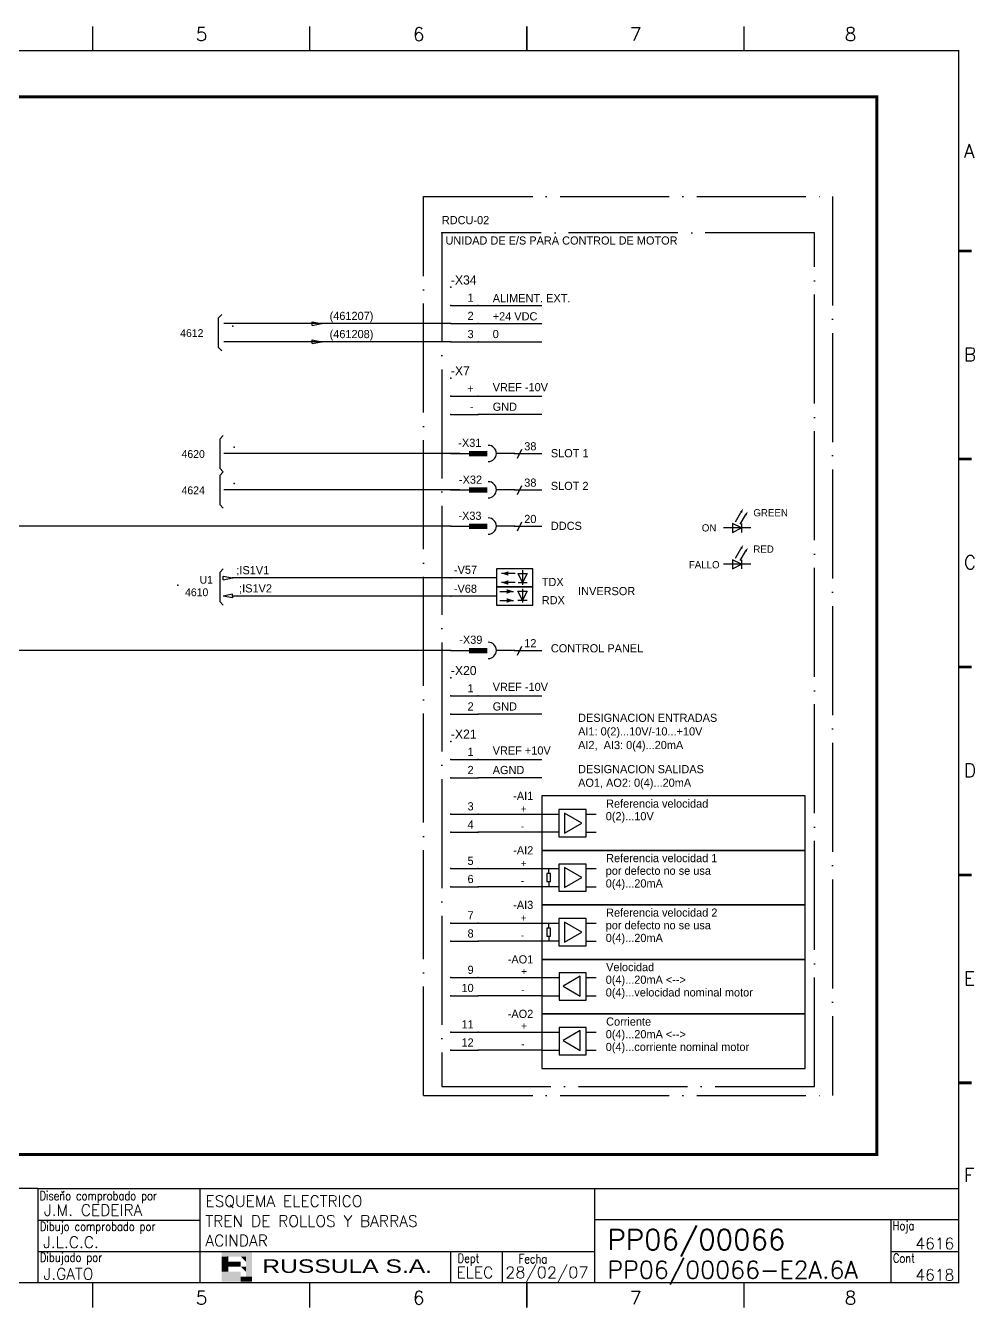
# Model space of a CAD drawing. Extents: x -252 to 234, y 71 to 424.
# Drawn here: x -26.9 to 234.1, y 71.1 to 424.2 of the extents above; entities that cross this region are included whole.
import ezdxf
from ezdxf.enums import TextEntityAlignment as Align

# ---------------------------------------------------------------- set-up
doc = ezdxf.new("R2010")
doc.units = 0
doc.header["$LTSCALE"] = 15
doc.header["$MEASUREMENT"] = 0
doc.header["$PDSIZE"] = 2
for name, pattern in [('DASHDOT', [1, 0.5, -0.25, 0, -0.25]), ('SOSED_FRAMECONT', [2, 1, 1]), ('SOSED_FRAMEDOT', [2.5, 2, -0.25, 0, -0.25]), ('SOSED_IO', [2, 1, 1])]:
    doc.linetypes.add(name, pattern=pattern)
for name, color, linetype in [('1', 7, 'Continuous'), ('10', 5, 'Continuous'), ('2', 7, 'Continuous'), ('8', 1, 'Continuous'), ('9', 6, 'Continuous'), ('DIBUJO', 7, 'Continuous'), ('SOSED_CIRCUIT', 7, 'Continuous'), ('SOSED_DECORATIVE', 4, 'Continuous')]:
    doc.layers.add(name, color=color, linetype=linetype)
doc.styles.add('HELVETICA', font='HELV.SHX')
doc.styles.add('LABEL', font='SIMPLEX', dxfattribs={"width": 0.8, "height": 4})
doc.styles.add('ROMANS', font='ROMANS.shx', dxfattribs={"width": 0.8, "oblique": 15})

# ---------------------------------------------------------------- blocks, each defined once
blk = doc.blocks.new('NOD')
at = {"color": 0, "linetype": 'ByBlock'}
blk.add_point((0, 0), dxfattribs=at)
at = {"color": 0, "linetype": 'ByBlock', "flags": 1}
blk.add_attdef('PINNR', (2, -2), '', height=1.8, dxfattribs=at)
blk = doc.blocks.new('3AFEKXIOTERM01A')
at = {"color": 0, "linetype": 'ByBlock'}
blk.add_line((0, 0), (7.5, 0), dxfattribs=at)
for p in [(0, 0), (7.5, 0)]:
    blk.add_blockref('NOD', p, dxfattribs=at)
blk.add_attdef('*A', text='', height=2.25, dxfattribs=at).set_placement((6.25, 1), align=Align.RIGHT)
blk = doc.blocks.new('3AFEC2NIOBOX01A')
at = {"color": 0, "linetype": 'ByBlock'}
for points in [[(0, -5), (0, -10), (72.5, -10), (72.5, 5)], [(72.5, 5), (0, 5), (0, 0)], [(0, 0), (0, -5)]]:
    blk.add_lwpolyline(points, dxfattribs=at)
for p in [(0, 0), (0, -5)]:
    blk.add_blockref('NOD', p, dxfattribs=at)
for tag, p in [('ID4', (-2.34, 13.63)), ('ID3', (-2.34, 10.38)), ('ID2', (-2.34, 7.13)), ('ID_ABS', (-2.34, 4.03)), ('ID1', (-2.34, 3.88)), ('1A', (4, 1)), ('2A', (4, -4))]:
    blk.add_attdef(tag, text='', height=2.25, dxfattribs=at).set_placement(p, align=Align.RIGHT)
for tag, p in [('ID_FREE', (17.71, 1.75)), ('DENOM1', (17.6, -1.72)), ('DENOM2', (17.6, -5.22)), ('DENOM3', (17.6, -8.72))]:
    blk.add_attdef(tag, p, '', height=2.25, dxfattribs=at)
for tag, p in [('REM1', (73.97, -4.05)), ('REM2', (74.05, -7.21))]:
    blk.add_attdef(tag, text='', height=2.25, dxfattribs=at).set_placement(p, align=Align.TOP_LEFT)
blk = doc.blocks.new('3AFEKXIOTERM02A')
at = {"color": 0, "linetype": 'ByBlock'}
blk.add_line((0, 0), (7.5, 0), dxfattribs=at)
for p in [(0, 0), (7.5, 0)]:
    blk.add_blockref('NOD', p, dxfattribs=at)
blk.add_attdef('ID_B', (-2.43, 6.92), '', height=2.25, dxfattribs=at)
blk.add_attdef('*A', text='', height=2.25, dxfattribs=at).set_placement((6.25, 1), align=Align.RIGHT)
blk.add_attdef('CREF', text='', height=2.25, dxfattribs=at).set_placement((-7.51, -2.09), align=Align.MIDDLE_RIGHT)
blk = doc.blocks.new('ANIV')
at = {"color": 0, "linetype": 'ByBlock'}
blk.add_point((0, 0), dxfattribs=at)
for tag, p in [('ID4', (0, 10.5)), ('ID3', (0, 7.25)), ('ID2', (0, 4)), ('ID1', (0, 0.75))]:
    blk.add_attdef(tag, p, '', height=2.5, dxfattribs=at)
for tag, p in [('REM1', (1, -1)), ('REM2', (1, -4.25))]:
    blk.add_attdef(tag, text='', height=2.25, dxfattribs=at).set_placement(p, align=Align.TOP_LEFT)
for tag, p in [('ARTDES1', (1, -7.5)), ('ARTDES2', (1, -10.61)), ('ARTDES3', (1, -13.91)), ('ARTDES4', (1, -17.07))]:
    blk.add_attdef(tag, text='', height=2.25).set_placement(p, align=Align.TOP_LEFT)
blk = doc.blocks.new('3AFECTXD01C')
at = {"layer": 'SOSED_DECORATIVE'}
for p, q in [((12.5, 0), (0, 0)), ((19.73, 2.14), (19.73, -1.61)), ((19.73, 1.85), (19.73, -1.9))]:
    blk.add_line(p, q, dxfattribs=at)
at = {"layer": 'SOSED_DECORATIVE', "linetype": 'SOSED_FRAMECONT'}
blk.add_lwpolyline([(12.5, -2.5), (22.5, -2.5), (22.5, 2.5), (12.5, 2.5)], close=True, dxfattribs=at)
at = {"layer": 'SOSED_DECORATIVE'}
for points in [[(17.69, 1.21), (13.94, 1.21)], [(18.48, 1.23), (20.98, 1.23)], [(18.48, 1.23), (20.98, 1.23)], [(20.98, 1.23), (19.73, -1.27), (18.48, 1.23)], [(20.98, 1.23), (19.73, -1.27), (18.48, 1.23)], [(17.69, -1.29), (13.94, -1.29)], [(18.48, -1.27), (20.98, -1.27)], [(18.48, -1.27), (20.98, -1.27)]]:
    blk.add_lwpolyline(points, dxfattribs=at)
for points in [[(13.94, 1.21), (15.81, 1.84), (15.81, 0.59)], [(13.94, -1.29), (15.81, -0.66), (15.81, -1.91)]]:
    blk.add_solid(points, dxfattribs=at)
at = {"color": 0, "linetype": 'ByBlock'}
blk.add_blockref('NOD', (0, 0), dxfattribs=at)
for tag, p in [('1A', (0.83, 1.11)), ('ID1', (24.1, -0.75))]:
    blk.add_attdef(tag, p, '', height=2.25, dxfattribs=at)
blk = doc.blocks.new('3AFECRXD01C')
at = {"layer": 'SOSED_DECORATIVE'}
for p, q in [((12.5, 0), (0, 0)), ((19.69, 1.99), (19.69, -1.76)), ((19.69, 1.99), (19.69, -1.76))]:
    blk.add_line(p, q, dxfattribs=at)
at = {"layer": 'SOSED_DECORATIVE', "linetype": 'SOSED_FRAMECONT'}
blk.add_lwpolyline([(12.5, -2.5), (22.5, -2.5), (22.5, 2.5), (12.5, 2.5)], close=True, dxfattribs=at)
at = {"layer": 'SOSED_DECORATIVE'}
for points in [[(13.47, 1.29), (17.22, 1.29)], [(20.94, 1.36), (19.69, -1.14), (18.44, 1.36)], [(20.94, 1.36), (19.69, -1.14), (18.44, 1.36)], [(18.44, 1.36), (20.94, 1.36)], [(18.44, 1.36), (20.94, 1.36)], [(13.47, -1.21), (17.22, -1.21)], [(18.44, -1.14), (20.94, -1.14)], [(18.44, -1.14), (20.94, -1.14)]]:
    blk.add_lwpolyline(points, dxfattribs=at)
for points in [[(17.22, 1.29), (15.34, 0.66), (15.34, 1.91)], [(17.22, 1.29), (15.34, 0.66), (15.34, 1.91)], [(17.22, -1.21), (15.34, -1.84), (15.34, -0.59)], [(17.22, -1.21), (15.34, -1.84), (15.34, -0.59)]]:
    blk.add_solid(points, dxfattribs=at)
at = {"color": 0, "linetype": 'ByBlock'}
blk.add_blockref('NOD', (0, 0), dxfattribs=at)
for tag, p in [('1A', (0.8, 0.9)), ('ID1', (24.03, -0.75))]:
    blk.add_attdef(tag, p, '', height=2.25, dxfattribs=at)
blk = doc.blocks.new('3AFECXX03030501D')
at = {"color": 0, "linetype": 'ByBlock'}
for p, q in [((-17.5, 0), (-12.5, 0)), ((0, 0), (-5, 0))]:
    blk.add_line(p, q, dxfattribs=at)
at = {"color": 0, "linetype": 'ByBlock', "const_width": 1.5}
blk.add_lwpolyline([(-12.5, 0), (-12.5, 0), (-7.5, 0)], dxfattribs=at)
blk.add_arc((-7.24, 0.05), 2.24, 270, 90)
at = {"color": 0, "linetype": 'ByBlock'}
for p in [(-17.5, 0), (0, 0)]:
    blk.add_blockref('NOD', p, dxfattribs=at)
for tag, p in [('ID4', (-9.5, 13.75)), ('ID3', (-9.5, 10.5)), ('ID2', (-9.5, 7.25)), ('ID1', (-9.5, 4))]:
    blk.add_attdef(tag, text='', height=2.25, dxfattribs=at).set_placement(p, align=Align.CENTER)
blk.add_attdef('*A', text='', height=2.25, dxfattribs=at).set_placement((-1, 1), align=Align.RIGHT)
blk = doc.blocks.new('ASIGSNKL')
at = {"color": 0, "linetype": 'ByBlock'}
for p, q in [((-2.5, -0.5), (-2.5, 0.5)), ((-2.5, 0.5), (0, 0)), ((-2.5, -0.5), (0, 0))]:
    blk.add_line(p, q, dxfattribs=at)
blk.add_blockref('NOD', (0, 0), dxfattribs=at)
blk.add_attdef('CREF', text='', height=2.25, dxfattribs=at).set_placement((-3.5, 0), align=Align.MIDDLE_RIGHT)
blk.add_attdef('ID1', (0, 1), '', height=2.25, dxfattribs=at)
for tag, p in [('REM1', (-3.5, -2.5)), ('REM2', (-3.5, -5.75))]:
    blk.add_attdef(tag, text='', height=2.25, dxfattribs=at).set_placement(p, align=Align.TOP_RIGHT)
blk = doc.blocks.new('$PP313')
at = {"layer": '2'}
blk.add_blockref('NOD', (0, 0), dxfattribs=at)
at = {"layer": '8'}
blk.add_attdef('1A', (1, -3.325), '', height=2.15, dxfattribs=at)
at = {"layer": '9'}
blk.add_attdef('ID', (1, 1), '', height=2.15, dxfattribs=at)
blk = doc.blocks.new('ASIGSRCR')
at = {"color": 0, "linetype": 'ByBlock'}
for p, q in [((0, 0), (0, 0.5)), ((0, 0.5), (2.5, 0)), ((0, 0), (0, -0.5)), ((0, -0.5), (2.5, 0))]:
    blk.add_line(p, q, dxfattribs=at)
at = {"color": 0, "linetype": 'ByBlock', "xscale": -1}
blk.add_blockref('NOD', (0, 0), dxfattribs=at)
at = {"color": 0, "linetype": 'ByBlock'}
blk.add_attdef('ID1', text='', height=2.25, dxfattribs=at).set_placement((0, 1), align=Align.RIGHT)
blk.add_attdef('CREF', text='', height=2.25, dxfattribs=at).set_placement((3.5, 0), align=Align.MIDDLE_LEFT)
for tag, p in [('REM1', (3.5, -2.5)), ('REM2', (3.5, -5.75))]:
    blk.add_attdef(tag, text='', height=2.25, dxfattribs=at).set_placement(p, align=Align.TOP_LEFT)
blk = doc.blocks.new('asigsnkr')
at = {"color": 0, "linetype": 'ByBlock'}
for p, q in [((2.5, 0.5), (0, 0)), ((2.5, -0.5), (0, 0)), ((2.5, -0.5), (2.5, 0.5))]:
    blk.add_line(p, q, dxfattribs=at)
at = {"color": 0, "linetype": 'ByBlock', "xscale": -1}
blk.add_blockref('NOD', (0, 0), dxfattribs=at)
at = {"color": 0, "linetype": 'ByBlock'}
blk.add_attdef('ID1', text='', height=2.25, dxfattribs=at).set_placement((0, 1), align=Align.RIGHT)
blk.add_attdef('CREF', text='', height=2.25, dxfattribs=at).set_placement((3.5, 0), align=Align.MIDDLE_LEFT)
for tag, p in [('REM1', (3.5, -2.5)), ('REM2', (3.5, -5.75))]:
    blk.add_attdef(tag, text='', height=2.25, dxfattribs=at).set_placement(p, align=Align.TOP_LEFT)
blk = doc.blocks.new('newcajec')
at = {"layer": '1'}
for p, q in [((179.4, 20.85), (0.13, 20.85)), ((184.64, 20.18), (184.81, 20.01)), ((184.81, 20.01), (185.18, 20.25)), ((215.2, 20.8), (215.2, 0)), ((179.4, 13.87), (215.2, 13.87)), ((368, 14.06), (368, 0)), ((179.4, 6.93), (267.63, 6.93)), ((267.63, 6.93), (302.5, 6.93)), ((270.63, 6.91), (270.63, 0)), ((282.07, 6.93), (282.07, 0)), ((368, 6.93), (383, 6.93))]:
    blk.add_line(p, q, dxfattribs=at)
for points in [[(191.5, 272.5, 0.3, 0.3, 0), (191.5, 277.91, 0.3, 0.3, 0)], [(239.5, 272.5, 0.3, 0.3, 0), (239.5, 277.91, 0.3, 0.3, 0)], [(287.5, 272.5, 0.3, 0.3, 0), (287.5, 277.91, 0.3, 0.3, 0)], [(335.5, 272.5, 0.3, 0.3, 0), (335.5, 277.91, 0.3, 0.3, 0)], [(383.01, 228.23, 0.6, 0.6, 0), (385.82, 228.23, 0.6, 0.6, 0)], [(383.01, 182.23, 0.6, 0.6, 0), (385.82, 182.23, 0.6, 0.6, 0)], [(383.01, 136.23, 0.6, 0.6, 0), (385.82, 136.23, 0.6, 0.6, 0)], [(383.01, 90.23, 0.6, 0.6, 0), (385.82, 90.23, 0.6, 0.6, 0)], [(383.01, 44.23, 0.6, 0.6, 0), (385.82, 44.23, 0.6, 0.6, 0)], [(383, 20.8, 0.3, 0.3, 0), (179.4, 20.8, 0.3, 0.3, 0), (179.4, 0, 0.3, 0.3, 0)], [(302.5, 20.8, 0.3, 0.3, 0), (302.5, 0, 0.3, 0.3, 0)], [(302.5, 14, 0.3, 0.3, 0), (383, 14, 0.3, 0.3, 0)], [(191.5, -5.5, 0.3, 0.3, 0), (191.5, -0.09, 0.3, 0.3, 0)], [(239.5, -5.5, 0.3, 0.3, 0), (239.5, -0.09, 0.3, 0.3, 0)], [(287.5, -5.5, 0.3, 0.3, 0), (287.5, -0.09, 0.3, 0.3, 0)], [(335.5, -5.5, 0.3, 0.3, 0), (335.5, -0.09, 0.3, 0.3, 0)]]:
    blk.add_lwpolyline(points, format="xyseb", dxfattribs=at)
at = {"layer": '1', "const_width": 0.3}
blk.add_lwpolyline([(0, 0), (0, 272.5), (383, 272.5), (383, 0)], close=True, dxfattribs=at)
at = {"layer": '2', "color": 14}
for p, q in [((221.42, 4.69), (221.42, 5.81)), ((221.42, 2.47), (221.42, 3.58))]:
    blk.add_line(p, q, dxfattribs=at)
for points in [[(220.05, 5.81), (220.05, 6.92), (226.74, 5.81), (226.74, 6.92)], [(221.42, 2.47), (220.05, 2.47), (221.42, 5.81), (220.05, 5.81)], [(224.25, 5.81), (225.37, 5.81), (225.37, 4.69)], [(225.37, 5.81), (226.74, 5.81), (225.37, 1.35), (226.74, 1.35)], [(221.42, 4.69), (224.25, 4.69), (221.42, 3.58), (224.25, 3.58)], [(224.25, 3.58), (225.37, 3.58), (225.37, 2.47)], [(224.25, 0.24), (224.25, 2.47), (220.05, 0.24), (220.05, 2.47)], [(226.74, 1.35), (226.74, 0.24), (224.25, 1.35), (224.25, 0.24)]]:
    blk.add_solid(points, dxfattribs=at)
at = {"layer": '1', "style": 'ROMANS'}
for s, p in [('5', (214.29, 274.68)), ('6', (262.29, 274.68)), ('7', (310.29, 274.68)), ('8', (357.79, 274.68)), ('A', (384.13, 248.84)), ('B', (384.13, 203.84)), ('C', (384.13, 157.84)), ('D', (384.13, 111.84)), ('E', (384.13, 65.84)), ('F', (384.13, 22.34)), ('5', (214.29, -4.82)), ('6', (262.29, -4.82)), ('7', (310.29, -4.82)), ('8', (357.79, -4.82))]:
    blk.add_text(s, height=3, dxfattribs=at).set_placement(p)
at = {"layer": '1', "style": 'LABEL', "width": 0.8}
for s, p in [('Diseno comprobado por', (179.73, 18.27)), ('Dibujo comprobado por', (179.81, 11.47)), ('Hoja', (368.38, 11.66)), ('Dibujado por', (179.83, 4.64)), ('Fecha', (285.71, 4.3)), ('Cont', (368.43, 4.46))]:
    blk.add_text(s, height=2, dxfattribs=at).set_placement(p)
blk.add_text('Dept', height=2, dxfattribs=at).set_placement((274.61, 4.44), align=Align.CENTER)
at = {"layer": '10', "style": 'ROMANS'}
for tag, p in [('REV41', (3.5, 18.74)), ('REV43', (77.7, 18.74)), ('REV31', (3.5, 14.58)), ('REV33', (77.7, 14.58)), ('REV21', (3.5, 10.42)), ('REV23', (77.7, 10.42)), ('REV11', (3.5, 6.27)), ('REV13', (77.7, 6.27))]:
    blk.add_attdef(tag, text='', height=2.5, dxfattribs=at).set_placement(p, align=Align.MIDDLE)
for tag, p, height in [('REV42', (8, 17.49), 2.5), ('SHEETNAME1', (100.5, 15.83), 2.5), ('DESIGNCHECK', (180.74, 14.83), 2.5), ('DOCUMENTTYPE', (216.43, 16.8), 2.5), ('NOTA', (305.32, 15.8), 3), ('REV32', (8, 13.33), 2.5), ('OBJECT', (216.43, 12.4), 2.5), ('REV22', (8, 9.17), 2.5), ('SHEETNAME2', (100.5, 11.67), 2.5), ('ORDER', (305.32, 7.3), 4.5), ('SHEETNAME3', (100.5, 7.51), 2.5), ('DRAWINGCHECK', (180.53, 7.71), 2.5), ('CUSTOMER', (216.43, 8.08), 2.5), ('REV12', (8, 5.01), 2.5), ('SHEETNAME4', (100.5, 3.35), 2.5), ('USER', (180.63, 0.71), 2.5), ('DEPARTMENT', (271.93, 1.05), 2.5), ('DOCUMENT_ID', (305.32, 0.93), 4.4)]:
    blk.add_attdef(tag, p, '', height=height, dxfattribs=at)
for tag, width, p, p2 in [('REV44', 1.221199, (84.53, 17.49), (98.48, 17.49)), ('REV34', 1.221199, (84.53, 13.33), (98.48, 13.33)), ('REV24', 1.221199, (84.53, 9.17), (98.48, 9.17)), ('REV14', 1.221199, (84.53, 5.01), (98.48, 5.01)), ('CREATED2', 7.039915, (282.71, 1.05), (301.14, 1.05))]:
    blk.add_attdef(tag, text='', height=2.5, dxfattribs=dict(at, width=width)).set_placement(p, p2, align=Align.FIT)
for tag, p in [('SHEET', (382, 7.43)), ('NEXTSHEET', (382, 0.5))]:
    blk.add_attdef(tag, text='', height=2.5, dxfattribs=at).set_placement(p, align=Align.RIGHT)
at = {"layer": 'DIBUJO', "color": 14, "style": 'HELVETICA', "width": 1.3}
blk.add_text('RUSSULA S.A.', height=3, dxfattribs=at).set_placement((229, 2.19))

msp = doc.modelspace()

# ---------------------------------------------------------------- linework, layer by layer
for p, q in [((92.6, 306.4), (27.6, 306.41)), ((92.6, 296.4), (27.6, 296.41))]:
    msp.add_line(p, q)
at = {"layer": '2', "color": 3, "linetype": 'DASHDOT', "const_width": 0.8}
msp.add_lwpolyline([(-0.44, 113.52), (207.33, 113.52), (207.33, 404.61), (-224.27, 404.61), (-224.27, 244.14), (-224.27, 113.52)], close=True, dxfattribs=at)
at = {"layer": 'SOSED_CIRCUIT', "linetype": 'SOSED_FRAMEDOT'}
msp.add_lwpolyline([(87.6, 367.2), (87.6, 132.2), (190.1, 132.2), (190.1, 367.2)], close=True, dxfattribs=at)
at = {"layer": 'SOSED_CIRCUIT', "linetype": 'Continuous'}
for points in [[(81.15, 342.2), (27.6, 342.2)], [(90.1, 342.2), (81.15, 342.2)], [(88.65, 337.2), (27.6, 337.2)], [(90.1, 337.2), (88.65, 337.2)]]:
    msp.add_lwpolyline(points, dxfattribs=at)
at = {"layer": 'SOSED_CIRCUIT', "color": 3, "linetype": 'SOSED_IO'}
for points in [[(97.6, 207.2), (115.1, 207.2)], [(115.1, 202.2), (97.6, 202.2)], [(97.6, 192.2), (115.1, 192.2)], [(115.1, 187.2), (97.6, 187.2)], [(97.6, 177.2), (115.1, 177.2)], [(115.1, 172.2), (97.6, 172.2)], [(97.6, 162.2), (115.1, 162.2)], [(115.1, 157.2), (97.6, 157.2)], [(97.6, 147.2), (115.1, 147.2)], [(115.1, 142.2), (97.6, 142.2)]]:
    msp.add_lwpolyline(points, dxfattribs=at)
at = {"layer": 'SOSED_DECORATIVE', "linetype": 'SOSED_FRAMEDOT'}
for p, q in [((82.6, 129.7), (82.6, 377.2)), ((82.6, 377.2), (195.1, 377.2)), ((82.6, 377.2), (195.1, 377.2)), ((195.1, 377.2), (195.1, 129.7)), ((82.6, 129.7), (195.1, 129.7)), ((82.6, 129.7), (195.1, 129.7))]:
    msp.add_line(p, q, dxfattribs=at)
at = {"layer": 'SOSED_DECORATIVE'}
for p, q in [((108.38, 305.15), (109.63, 307.65)), ((108.38, 295.15), (109.63, 297.65)), ((90.1, 286.4), (-30.11, 286.4)), ((108.38, 285.15), (109.63, 287.65)), ((90.1, 252.2), (-30.11, 252.2)), ((108.38, 250.95), (109.63, 253.45))]:
    msp.add_line(p, q, dxfattribs=at)
at = {"layer": 'SOSED_DECORATIVE', "linetype": 'ByBlock'}
for p, q in [((127.32, 208.45), (119.82, 208.45)), ((119.82, 208.45), (119.82, 200.95)), ((127.32, 200.95), (127.32, 208.45)), ((126.11, 204.7), (121.35, 207.45)), ((121.35, 207.45), (121.35, 201.95)), ((127.32, 207.2), (130.1, 207.2)), ((121.35, 201.95), (126.11, 204.7)), ((127.32, 202.2), (130.1, 202.2)), ((119.82, 200.95), (127.32, 200.95)), ((116.47, 190.82), (116.47, 188.6)), ((117.53, 190.82), (116.47, 190.82)), ((117, 190.82), (117, 192.2)), ((117.53, 188.6), (117.53, 190.82)), ((127.32, 193.45), (119.82, 193.45)), ((119.82, 193.45), (119.82, 185.95)), ((121.35, 192.45), (121.35, 186.95)), ((126.11, 189.7), (121.35, 192.45)), ((127.32, 185.95), (127.32, 193.45)), ((127.32, 192.2), (130.1, 192.2)), ((116.47, 188.6), (117.53, 188.6)), ((117, 188.6), (117, 187.2)), ((121.35, 186.95), (126.11, 189.7)), ((127.32, 187.2), (130.1, 187.2)), ((119.82, 185.95), (127.32, 185.95)), ((117, 175.82), (117, 177.2)), ((119.82, 178.45), (119.82, 170.95)), ((127.32, 178.45), (119.82, 178.45)), ((126.11, 174.7), (121.35, 177.45)), ((121.35, 177.45), (121.35, 171.95)), ((127.32, 170.95), (127.32, 178.45)), ((127.32, 177.2), (130.1, 177.2)), ((116.47, 175.82), (116.47, 173.6)), ((117.53, 175.82), (116.47, 175.82)), ((116.47, 173.6), (117.53, 173.6)), ((117, 173.6), (117, 172.2)), ((117.53, 173.6), (117.53, 175.82)), ((121.35, 171.95), (126.11, 174.7)), ((119.82, 170.95), (127.32, 170.95)), ((127.32, 172.2), (130.1, 172.2)), ((127.35, 162.2), (130.1, 162.2)), ((127.35, 157.2), (130.1, 157.2)), ((127.35, 147.2), (130.1, 147.2)), ((127.35, 142.2), (130.1, 142.2))]:
    msp.add_line(p, q, dxfattribs=at)
at = {"layer": 'SOSED_DECORATIVE'}
for points in [[(97.6, 347.2), (115.1, 347.2)], [(27.09, 344.7), (26.09, 343.7), (26.09, 335.7), (27.09, 334.7)], [(97.6, 342.2), (115.1, 342.2)], [(97.6, 337.2), (115.1, 337.2)], [(97.6, 322.2), (115.1, 322.2)], [(115.1, 317.2), (97.6, 317.2)], [(27.47, 311.42), (26.47, 310.42), (26.47, 302.42), (27.47, 301.42)], [(107.6, 306.4), (115.1, 306.4)], [(27.47, 301.42), (26.47, 300.42), (26.47, 292.42), (27.47, 291.42)], [(107.6, 296.4), (115.1, 296.4)], [(107.6, 286.4), (115.1, 286.4)], [(27.47, 274.7), (26.47, 273.7), (26.47, 265.7), (27.47, 264.7)], [(90.1, 272.2), (29.97, 272.2)], [(90.1, 267.2), (29.97, 267.2)], [(107.6, 252.2), (115.1, 252.2)], [(97.6, 239.7), (115.1, 239.7)], [(115.1, 234.7), (97.6, 234.7)], [(97.6, 222.2), (115.1, 222.2)], [(115.1, 217.2), (97.6, 217.2)], [(115.1, 207.2), (119.82, 207.2)], [(119.82, 202.2), (115.1, 202.2)], [(115.1, 192.2), (119.82, 192.2)], [(119.82, 187.2), (115.1, 187.2)], [(115.1, 177.2), (119.82, 177.2)], [(119.82, 172.2), (115.1, 172.2)], [(115.1, 162.2), (119.85, 162.2)], [(115.1, 157.2), (119.85, 157.2)], [(115.1, 147.2), (119.85, 147.2)], [(115.1, 142.2), (119.85, 142.2)]]:
    msp.add_lwpolyline(points, dxfattribs=at)
at = {"layer": 'SOSED_DECORATIVE', "color": 4, "linetype": 'ByBlock'}
for points in [[(168.42, 287.61), (169.9, 290.18)], [(167.6, 284.7), (170.1, 285.95), (167.6, 287.2)], [(167.6, 287.2), (167.6, 284.7)], [(169.72, 286.97), (171.15, 289.45)], [(170.1, 287.2), (170.1, 284.7)], [(172.6, 285.95), (165.1, 285.95)], [(168.42, 277.61), (169.9, 280.18)], [(169.72, 276.97), (171.15, 279.45)], [(172.6, 275.95), (165.1, 275.95)], [(167.6, 274.7), (170.1, 275.95), (167.6, 277.2)], [(167.6, 277.2), (167.6, 274.7)], [(170.1, 277.2), (170.1, 274.7)]]:
    msp.add_lwpolyline(points, dxfattribs=at)
at = {"layer": 'SOSED_DECORATIVE', "linetype": 'ByBlock'}
for points in [[(127.35, 155.95), (127.35, 163.45), (119.85, 163.45), (119.85, 155.95)], [(127.35, 140.95), (127.35, 148.45), (119.85, 148.45), (119.85, 140.95)]]:
    msp.add_lwpolyline(points, close=True, dxfattribs=at)
for points in [[(125.71, 162.6), (120.95, 159.85), (125.71, 157.1), (125.71, 157.35)], [(125.71, 157.35), (125.71, 162.6)], [(125.71, 147.6), (120.95, 144.85), (125.71, 142.1), (125.71, 142.35)], [(125.71, 142.35), (125.71, 147.6)]]:
    msp.add_lwpolyline(points, dxfattribs=at)
at = {"layer": 'SOSED_DECORATIVE', "color": 4, "linetype": 'ByBlock'}
for points in [[(170.55, 291.29), (170.2, 290.05), (169.66, 290.36)], [(171.81, 290.56), (171.45, 289.32), (170.91, 289.64)], [(170.55, 281.29), (170.2, 280.05), (169.66, 280.36)], [(171.81, 280.56), (171.45, 279.32), (170.91, 279.64)]]:
    msp.add_solid(points, dxfattribs=at)

# ---------------------------------------------------------------- block references
at = {"layer": '2', "color": 7}
ref = msp.add_blockref('newcajec', (-246.79, 78.17), dxfattribs=dict(at, xscale=1.244462108024379, yscale=1.244462108024395, zscale=1.244462108024379))
ref.add_attrib('USER', 'J.GATO', (-22, 79.05), dxfattribs={"layer": '10', "height": 3.111, "style": 'ROMANS'})
ref.add_attrib('DRAWINGCHECK', 'J.L.C.C.', (-22.12, 87.77), dxfattribs={"layer": '10', "height": 3.111, "style": 'ROMANS'})
ref.add_attrib('DESIGNCHECK', 'J.M. CEDEIRA', (-21.87, 96.63), dxfattribs={"layer": '10', "height": 3.1112, "style": 'ROMANS'})
ref.add_attrib('DOCUMENT_ID', 'PP06/00066-E2A.6A', (133.18, 79.34), dxfattribs={"layer": '10', "height": 4.8, "style": 'ROMANS'})
ref.add_attrib('ORDER', 'PP06/00066', (133.18, 87.26), dxfattribs={"layer": '10', "height": 5.6, "style": 'ROMANS'})
ref.add_attrib('CUSTOMER', 'ACINDAR', (22.55, 88.23), dxfattribs={"layer": '10', "height": 3.111, "style": 'ROMANS'})
ref.add_attrib('OBJECT', 'TREN DE ROLLOS Y BARRAS', (22.55, 93.61), dxfattribs={"layer": '10', "height": 3.1112, "style": 'ROMANS'})
ref.add_attrib('DOCUMENTTYPE', 'ESQUEMA ELECTRICO', (22.55, 99.08), dxfattribs={"layer": '10', "height": 3.1112, "style": 'ROMANS'})
ref.add_attrib('CREATED2', '28/02/07', dxfattribs={"layer": '10', "height": 3.111, "style": 'ROMANS', "width": 0.961976}).set_placement((105.03, 79.47), (127.97, 79.47), align=Align.FIT)
ref.add_attrib('DEPARTMENT', 'ELEC', (91.62, 79.47), dxfattribs={"layer": '10', "height": 3.111, "style": 'ROMANS'})
ref.add_attrib('NEXTSHEET', '4618', dxfattribs={"layer": '10', "height": 3.111, "style": 'ROMANS'}).set_placement((228.6, 78.79), align=Align.RIGHT)
ref.add_attrib('SHEET', '4616', dxfattribs={"layer": '10', "height": 3.111, "style": 'ROMANS'}).set_placement((228.6, 87.42), align=Align.RIGHT)
at = {"layer": '2'}
ref = msp.add_blockref('$PP313', (30.09, 341.5), dxfattribs=dict(at, rotation=90))
ref.add_attrib('1A', '4612', (15.6, 338.51), dxfattribs={"layer": '8', "height": 2.15})
ref = msp.add_blockref('$PP313', (30.48, 308.22), dxfattribs=dict(at, rotation=90))
ref.add_attrib('1A', '4620', (15.99, 305.23), dxfattribs={"layer": '8', "height": 2.15})
ref = msp.add_blockref('$PP313', (30.48, 298.22), dxfattribs=dict(at, rotation=90))
ref.add_attrib('1A', '4624', (15.99, 295.23), dxfattribs={"layer": '8', "height": 2.15})
ref = msp.add_blockref('$PP313', (14.95, 270.16), dxfattribs=dict(at, xscale=-1, rotation=270))
ref.add_attrib('ID', 'U1', (20.95, 270.62), dxfattribs={"layer": '9', "height": 2.15})
ref.add_attrib('1A', '4610', (16.95, 267.17), dxfattribs={"layer": '8', "height": 2.15})
at = {"layer": 'SOSED_CIRCUIT', "linetype": 'SOSED_FRAMEDOT'}
msp.add_blockref('ANIV', (87.6, 367.2), dxfattribs=at).add_auto_attribs({'REM1': 'UNIDAD DE E/S PARA CONTROL DE MOTOR'})
at = {"layer": 'SOSED_CIRCUIT', "linetype": 'SOSED_FRAMECONT'}
ref = msp.add_blockref('ANIV', (90.1, 352.2), dxfattribs=at)
ref.add_attrib('ID1', '-X34', (90.1, 352.95), dxfattribs={"color": 0, "linetype": 'ByBlock', "height": 2.5})
at = {"layer": 'SOSED_CIRCUIT'}
for name, p, values in [('3AFEKXIOTERM01A', (90.1, 347.2), {'*A': '1'}), ('3AFEKXIOTERM01A', (90.1, 342.2), {'*A': '2'}), ('3AFEKXIOTERM01A', (90.1, 337.2), {'*A': '3'}), ('3AFEKXIOTERM01A', (90.1, 322.2), {'*A': '+'}), ('3AFEKXIOTERM01A', (90.1, 317.2), {'*A': '-'}), ('3AFEKXIOTERM01A', (90.1, 239.7), {'*A': '1'}), ('3AFEKXIOTERM01A', (90.1, 234.7), {'*A': '2'}), ('3AFEKXIOTERM01A', (90.1, 222.2), {'*A': '1'}), ('3AFEKXIOTERM01A', (90.1, 217.2), {'*A': '2'}), ('3AFEC2NIOBOX01A', (115.1, 207.2), {'ID1': '-AI1', 'ID_FREE': 'Referencia velocidad', 'DENOM1': '0(2)...10V'}), ('3AFEKXIOTERM01A', (90.1, 207.2), {'*A': '3'}), ('3AFEKXIOTERM02A', (90.1, 202.2), {'*A': '4'}), ('3AFEC2NIOBOX01A', (115.1, 192.2), {'ID1': '-AI2', 'ID_FREE': 'Referencia velocidad 1', 'DENOM2': '0(4)...20mA', 'DENOM1': 'por defecto no se usa'}), ('3AFEKXIOTERM01A', (90.1, 192.2), {'*A': '5'}), ('3AFEKXIOTERM02A', (90.1, 187.2), {'*A': '6'}), ('3AFEKXIOTERM01A', (90.1, 177.2), {'*A': '7'}), ('3AFEC2NIOBOX01A', (115.1, 177.2), {'ID1': '-AI3', 'ID_FREE': 'Referencia velocidad 2', 'DENOM2': '0(4)...20mA', 'DENOM1': 'por defecto no se usa'}), ('3AFEKXIOTERM02A', (90.1, 172.2), {'*A': '8'}), ('3AFEC2NIOBOX01A', (115.1, 162.2), {'ID1': '-AO1', 'ID_FREE': 'Velocidad', 'DENOM2': '0(4)...velocidad nominal motor', 'DENOM1': '0(4)...20mA <-->'}), ('3AFEKXIOTERM01A', (90.1, 162.2), {'*A': '9'}), ('3AFEKXIOTERM02A', (90.1, 157.2), {'*A': '10'}), ('3AFEC2NIOBOX01A', (115.1, 147.2), {'ID1': '-AO2', 'ID_FREE': 'Corriente', 'DENOM2': '0(4)...corriente nominal motor', 'DENOM1': '0(4)...20mA <-->'}), ('3AFEKXIOTERM01A', (90.1, 147.2), {'*A': '11'}), ('3AFEKXIOTERM02A', (90.1, 142.2), {'*A': '12'})]:
    msp.add_blockref(name, p, dxfattribs=at).add_auto_attribs(values)
ref = msp.add_blockref('ASIGSNKL', (54.45, 342.2), dxfattribs=at)
ref.add_attrib('ID1', '(461207)', (56.72, 343.2), dxfattribs={"layer": '0', "color": 6, "linetype": 'ByBlock', "height": 2.25})
ref = msp.add_blockref('ASIGSNKL', (54.45, 337.2), dxfattribs=at)
ref.add_attrib('ID1', '(461208)', (56.72, 338.2), dxfattribs={"layer": '0', "color": 6, "linetype": 'ByBlock', "height": 2.25})
at = {"layer": 'SOSED_CIRCUIT', "linetype": 'SOSED_FRAMECONT'}
ref = msp.add_blockref('ANIV', (90.1, 327.2), dxfattribs=at)
ref.add_attrib('ID1', '-X7', (90.1, 327.95), dxfattribs={"color": 0, "linetype": 'ByBlock', "height": 2.5})
at = {"layer": 'SOSED_CIRCUIT'}
ref = msp.add_blockref('3AFECXX03030501D', (107.6, 306.4), dxfattribs=at)
ref.add_attrib('ID1', '-X31', dxfattribs={"layer": '0', "color": 0, "linetype": 'ByBlock', "height": 2.25}).set_placement((95.31, 308.26), align=Align.CENTER)
ref = msp.add_blockref('3AFECXX03030501D', (107.6, 296.4), dxfattribs=at)
ref.add_attrib('ID1', '-X32', dxfattribs={"layer": '0', "color": 0, "linetype": 'ByBlock', "height": 2.25}).set_placement((95.49, 298.12), align=Align.CENTER)
ref = msp.add_blockref('3AFECXX03030501D', (107.6, 286.4), dxfattribs=at)
ref.add_attrib('ID1', '-X33', dxfattribs={"layer": '0', "color": 0, "linetype": 'ByBlock', "height": 2.25}).set_placement((95.34, 288.18), align=Align.CENTER)
ref = msp.add_blockref('asigsnkr', (29.97, 272.2), dxfattribs=dict(at, xscale=-1))
ref.add_attrib('ID1', ';IS1V1', dxfattribs={"layer": '0', "color": 0, "linetype": 'ByBlock', "height": 2.25}).set_placement((40.1, 273.2), align=Align.RIGHT)
ref = msp.add_blockref('3AFECTXD01C', (90.1, 272.2), dxfattribs=at)
ref.add_attrib('1A', '-V57', (90.94, 273.31), dxfattribs={"layer": '0', "color": 0, "linetype": 'ByBlock', "height": 2.25})
ref = msp.add_blockref('ASIGSRCR', (29.97, 267.2), dxfattribs=dict(at, xscale=-1))
ref.add_attrib('ID1', ';IS1V2', dxfattribs={"layer": '0', "color": 0, "linetype": 'ByBlock', "height": 2.25}).set_placement((40.85, 268.2), align=Align.RIGHT)
ref = msp.add_blockref('3AFECRXD01C', (90.1, 267.2), dxfattribs=at)
ref.add_attrib('1A', '-V68', (90.91, 268.1), dxfattribs={"layer": '0', "color": 0, "linetype": 'ByBlock', "height": 2.25})
ref = msp.add_blockref('3AFECXX03030501D', (107.6, 252.2), dxfattribs=at)
ref.add_attrib('ID1', '-X39', dxfattribs={"layer": '0', "color": 0, "linetype": 'ByBlock', "height": 2.25}).set_placement((95.58, 254.06), align=Align.CENTER)
at = {"layer": 'SOSED_CIRCUIT', "linetype": 'SOSED_FRAMECONT'}
ref = msp.add_blockref('ANIV', (90.1, 244.7), dxfattribs=at)
ref.add_attrib('ID1', '-X20', (90.1, 245.45), dxfattribs={"color": 0, "linetype": 'ByBlock', "height": 2.5})
ref = msp.add_blockref('ANIV', (90.1, 227.2), dxfattribs=at)
ref.add_attrib('ID1', '-X21', (90.1, 227.95), dxfattribs={"color": 0, "linetype": 'ByBlock', "height": 2.5})

# ---------------------------------------------------------------- texts
at = {"layer": 'SOSED_CIRCUIT', "color": 4, "linetype": 'ByBlock'}
for s, height, p in [('ALIMENT. EXT.', 2.25, (101.6, 349.2)), ('+24 VDC', 2.25, (101.6, 344.2)), ('VREF -10V', 2.25, (101.6, 324.7)), ('GREEN', 2, (173.32, 290.14)), ('RED', 2, (173.31, 280.14)), ('VREF -10V', 2.25, (101.6, 242.2)), ('DESIGNACION ENTRADAS', 2.25, (125.1, 233.7)), ('AI1: 0(2)...10V/-10...+10V', 2.25, (125.1, 229.95)), ('AI2,  AI3: 0(4)...20mA', 2.25, (125.1, 226.2)), ('VREF +10V', 2.25, (101.6, 224.7))]:
    msp.add_text(s, height=height, dxfattribs=at).set_placement(p, align=Align.MIDDLE_LEFT)
for s, p in [('0', (101.6, 338.2)), ('GND', (101.6, 318.2)), ('SLOT 1', (117.6, 305.4)), ('SLOT 2', (117.6, 296.4)), ('DDCS', (117.6, 285.4)), ('CONTROL PANEL', (117.6, 251.7)), ('GND', (101.6, 235.7)), ('AGND', (101.6, 218.2)), ('DESIGNACION SALIDAS', (125.1, 218.45)), ('AO1, AO2: 0(4)...20mA', (125.1, 214.7))]:
    msp.add_text(s, height=2.25, dxfattribs=at).set_placement(p)
at = {"layer": 'SOSED_CIRCUIT', "color": 140}
for s, p in [('38', (110.28, 307.3)), ('38', (110.28, 297.3)), ('20', (110.28, 287.3)), ('12', (110.28, 253.11))]:
    msp.add_text(s, height=2.25, dxfattribs=at).set_placement(p)
at = {"layer": 'SOSED_CIRCUIT', "color": 4, "linetype": 'ByBlock'}
for s, p in [('ON', (163.15, 285.98)), ('FALLO', (164.03, 275.83))]:
    msp.add_text(s, height=2, dxfattribs=at).set_placement(p, align=Align.MIDDLE_RIGHT)
at = {"layer": 'SOSED_DECORATIVE', "linetype": 'ByBlock'}
for s, p in [('+', (109.36, 208.64)), ('-', (109.36, 203.87)), ('+', (109.36, 193.64)), ('-', (109.36, 188.87)), ('+', (109.36, 178.64)), ('-', (109.36, 173.87)), ('+', (109.47, 163.89)), ('-', (109.47, 158.89)), ('+', (109.47, 148.89)), ('-', (109.47, 143.89))]:
    msp.add_text(s, height=2, dxfattribs=at).set_placement(p, align=Align.MIDDLE_LEFT)
at = {"layer": 'SOSED_DECORATIVE', "char_height": 2.25, "attachment_point": 1}
for s, insert, width in [('RDCU-02', (87.6, 371.81), 67.5), ('TDX', (115.1, 272.2), 12.5), ('INVERSOR', (125.1, 269.7), 12.5), ('RDX', (115.1, 267.2), 12.5)]:
    msp.add_mtext(s, dxfattribs=dict(at, insert=insert, width=width))

doc.saveas('drawing.dxf')
